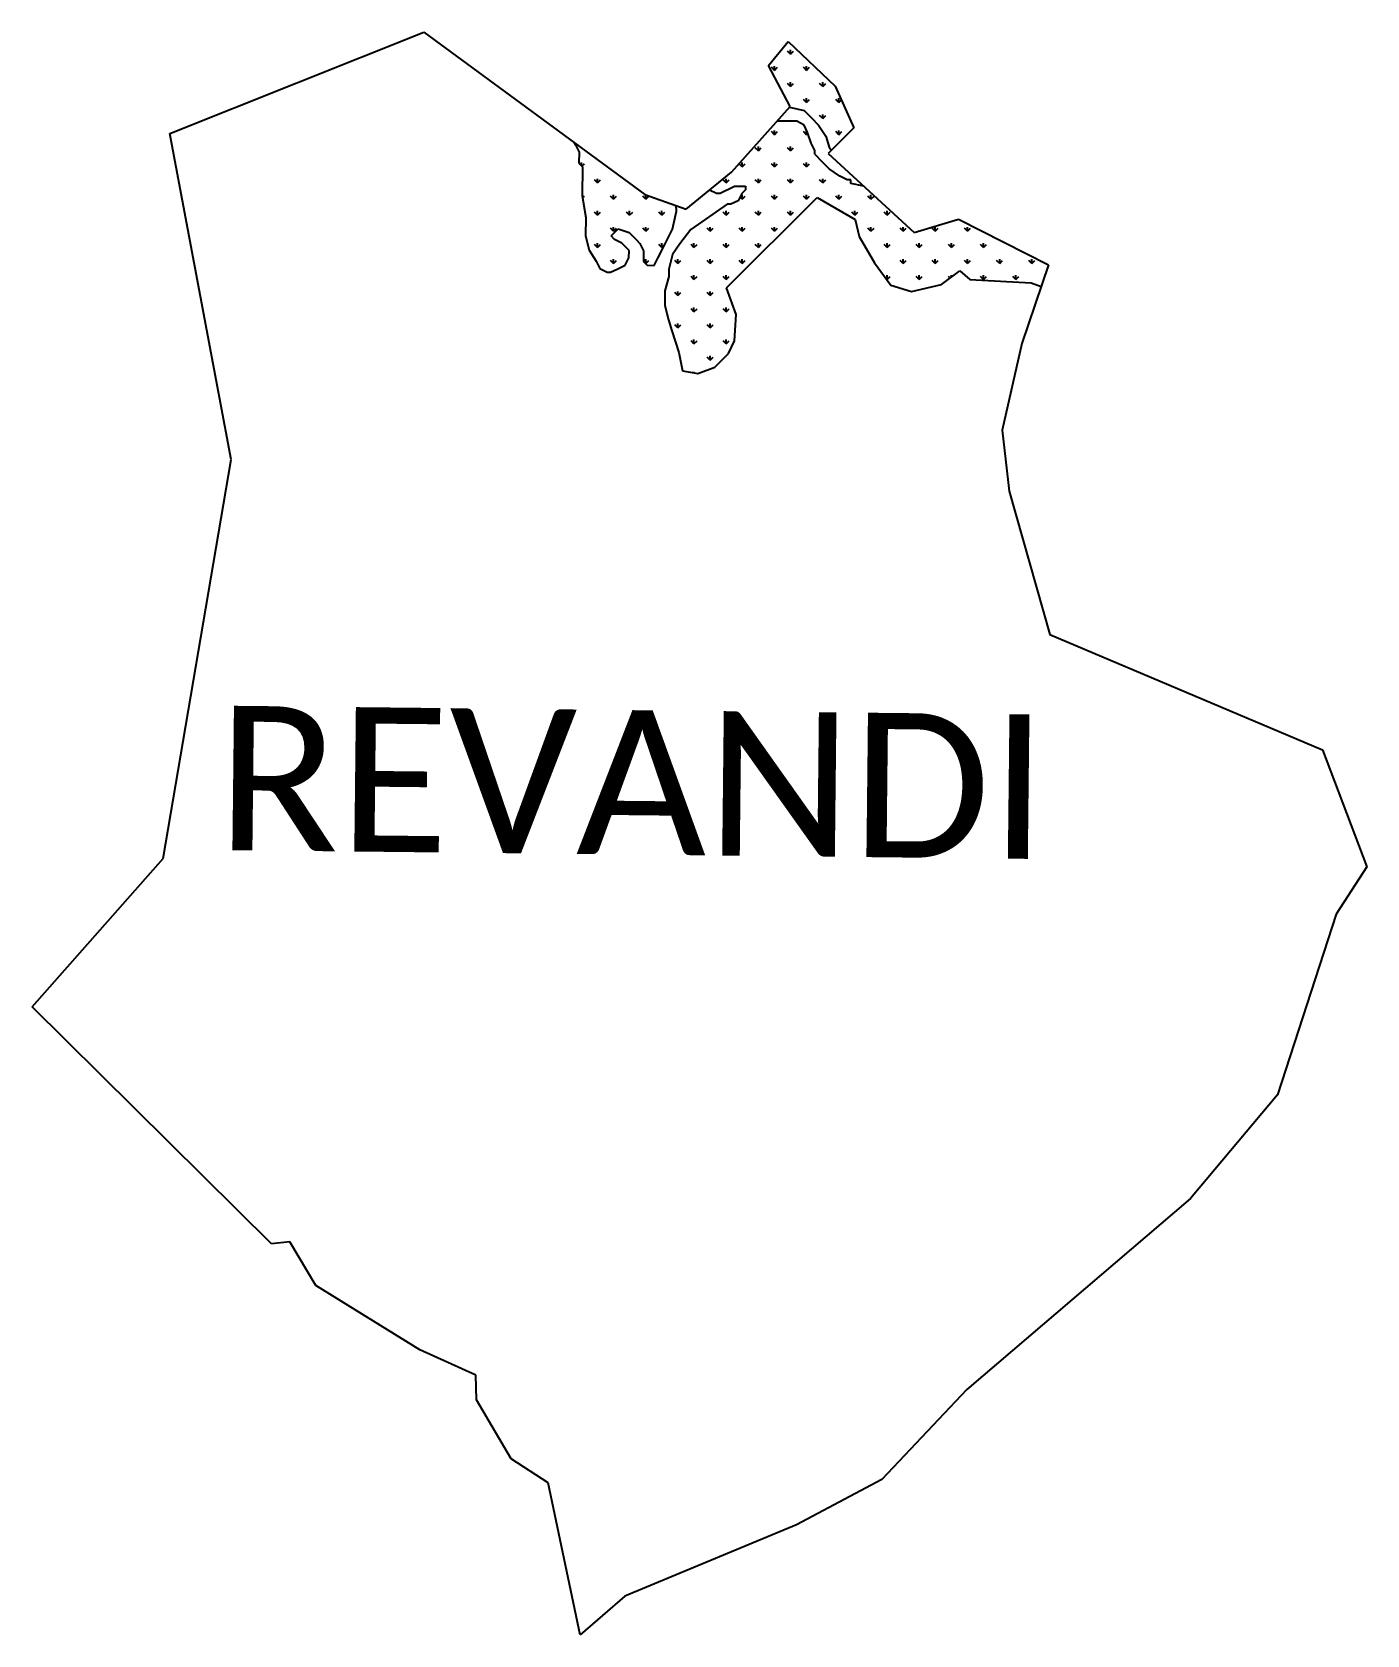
# Model space of a CAD drawing. Header units: metres. Extents: x 335554 to 337044, y 1778698 to 1780486.
import ezdxf

# ---------------------------------------------------------------- set-up
doc = ezdxf.new("R2010")
doc.units = ezdxf.units.M
doc.layers.add('MANGROOVES', color=112, linetype='Continuous')
doc.layers.add('VILLAGE NAME', color=250, linetype='Continuous')
doc.styles.add('MtXpl_Calibri', font='calibri.ttf')

msp = doc.modelspace()

# ---------------------------------------------------------------- linework, layer by layer
at = {"color": 3}
for p, q in [((335707.5, 1780372.9), (335991.2, 1780486.2)), ((335991.2, 1780486.2), (336237.7, 1780305.1)), ((336376, 1780448.8), (336397.8, 1780475.5)), ((336397.8, 1780475.5), (336450.4, 1780426)), ((336400.1, 1780403.2), (336376, 1780448.8)), ((336450.4, 1780426), (336471.2, 1780379.2)), ((336334.5, 1780329.9), (336400.1, 1780403.2)), ((336471.2, 1780379.2), (336442.6, 1780350.6)), ((335776.1, 1780009.4), (335707.5, 1780372.9)), ((336442.6, 1780350.6), (336538.6, 1780262.6)), ((336283.8, 1780288.7), (336334.5, 1780329.9)), ((336237.7, 1780305.1), (336283.8, 1780288.7)), ((336538.6, 1780262.6), (336587.8, 1780277.5)), ((336587.8, 1780277.5), (336688.3, 1780226.4)), ((336688.3, 1780226.4), (336658.8, 1780138.9)), ((336658.8, 1780138.9), (336636.5, 1780042)), ((336636.5, 1780042), (336644.4, 1779974.1)), ((335700, 1779564.2), (335776.1, 1780009.4)), ((336644.4, 1779974.1), (336689.9, 1779814.1)), ((336689.9, 1779814.1), (336994.1, 1779685.4)), ((336994.1, 1779685.4), (337043.9, 1779555)), ((335553.7, 1779398.5), (335700, 1779564.2)), ((337043.9, 1779555), (337009.5, 1779502.1)), ((337009.5, 1779502.1), (336944.2, 1779300.6)), ((335820.9, 1779134.2), (335553.7, 1779398.5)), ((336944.2, 1779300.6), (336846.9, 1779184.6)), ((336846.9, 1779184.6), (336597.4, 1778971.5)), ((335841.4, 1779136.6), (335820.9, 1779134.2)), ((335870.3, 1779087.8), (335841.4, 1779136.6)), ((335986.4, 1779016.1), (335870.3, 1779087.8)), ((336049, 1778987.6), (335986.4, 1779016.1)), ((336049.8, 1778960.1), (336049, 1778987.6)), ((336597.4, 1778971.5), (336502.5, 1778871.1)), ((336088.5, 1778894.3), (336049.8, 1778960.1)), ((336130, 1778867.4), (336088.5, 1778894.3)), ((336165.4, 1778697.8), (336130, 1778867.4)), ((336502.5, 1778871.1), (336406.9, 1778820.5)), ((336406.9, 1778820.5), (336215.6, 1778741.2)), ((336215.6, 1778741.2), (336165.4, 1778697.8))]:
    msp.add_line(p, q, dxfattribs=at)
at = {"layer": 'MANGROOVES', "linetype": 'Continuous'}
for p, q in [((336400.4, 1780461.5), (336400.4, 1780466.3)), ((336382.4, 1780443.5), (336382.4, 1780448.3)), ((336400.4, 1780461.5), (336397, 1780464.9)), ((336400.4, 1780461.5), (336403.8, 1780464.9)), ((336418.4, 1780443.5), (336418.4, 1780448.3)), ((336382.4, 1780443.5), (336379.1, 1780446.9)), ((336382.4, 1780443.5), (336385.8, 1780446.9)), ((336400.4, 1780425.6), (336400.4, 1780430.3)), ((336418.4, 1780443.5), (336415, 1780446.9)), ((336418.4, 1780443.5), (336421.7, 1780446.9)), ((336436.3, 1780425.6), (336436.3, 1780430.3)), ((336400.4, 1780425.6), (336397, 1780428.9)), ((336400.4, 1780425.6), (336403.8, 1780428.9)), ((336418.4, 1780407.6), (336418.4, 1780412.4)), ((336436.3, 1780425.6), (336432.9, 1780428.9)), ((336436.3, 1780425.6), (336439.7, 1780428.9)), ((336454.3, 1780407.6), (336454.3, 1780412.4)), ((336418.4, 1780407.6), (336415, 1780411)), ((336418.4, 1780407.6), (336421.7, 1780411)), ((336436.3, 1780389.7), (336436.3, 1780394.4)), ((336454.3, 1780407.6), (336450.9, 1780411)), ((336454.3, 1780407.6), (336457.3, 1780410.6)), ((336382.4, 1780371.7), (336382.4, 1780376.5)), ((336418.4, 1780371.7), (336418.4, 1780376.5)), ((336436.3, 1780389.7), (336432.9, 1780393)), ((336436.3, 1780389.7), (336439.7, 1780393)), ((336454.3, 1780371.7), (336454.3, 1780376.5)), ((336364.5, 1780353.7), (336364.5, 1780358.5)), ((336382.4, 1780371.7), (336379.1, 1780375.1)), ((336382.4, 1780371.7), (336385.8, 1780375.1)), ((336400.4, 1780353.7), (336400.4, 1780358.5)), ((336418.4, 1780371.7), (336415, 1780375.1)), ((336418.4, 1780371.7), (336419.8, 1780373.2)), ((336454.3, 1780371.7), (336450.9, 1780375.1)), ((336454.3, 1780371.7), (336457.6, 1780375.1)), ((336166.9, 1780337.2), (336166.9, 1780340.5)), ((336346.5, 1780335.8), (336346.5, 1780340.5)), ((336364.5, 1780353.7), (336361.1, 1780357.1)), ((336364.5, 1780353.7), (336367.8, 1780357.1)), ((336382.4, 1780335.8), (336382.4, 1780340.5)), ((336400.4, 1780353.7), (336397, 1780357.1)), ((336400.4, 1780353.7), (336403.8, 1780357.1)), ((336418.4, 1780335.8), (336418.4, 1780340.5)), ((336167.6, 1780336.5), (336170.3, 1780339.1)), ((336184.9, 1780317.8), (336184.9, 1780322.6)), ((336328.6, 1780317.8), (336328.6, 1780322.6)), ((336346.5, 1780335.8), (336343.1, 1780339.1)), ((336346.5, 1780335.8), (336349.9, 1780339.1)), ((336364.5, 1780317.8), (336364.5, 1780322.6)), ((336382.4, 1780335.8), (336379.1, 1780339.1)), ((336382.4, 1780335.8), (336385.8, 1780339.1)), ((336400.4, 1780317.8), (336400.4, 1780322.6)), ((336418.4, 1780335.8), (336415, 1780339.1)), ((336418.4, 1780335.8), (336421.7, 1780339.1)), ((336436.3, 1780317.8), (336436.3, 1780322.6)), ((336184.9, 1780317.8), (336181.5, 1780321.2)), ((336184.9, 1780317.8), (336188.2, 1780321.2)), ((336202.8, 1780299.9), (336202.8, 1780304.6)), ((336238.7, 1780299.9), (336238.7, 1780304.6)), ((336328.6, 1780317.8), (336325.2, 1780321.2)), ((336328.6, 1780317.8), (336331.9, 1780321.2)), ((336346.5, 1780299.9), (336346.5, 1780304.6)), ((336364.5, 1780317.8), (336361.1, 1780321.2)), ((336364.5, 1780317.8), (336367.8, 1780321.2)), ((336382.4, 1780299.9), (336382.4, 1780304.6)), ((336400.4, 1780317.8), (336397, 1780321.2)), ((336400.4, 1780317.8), (336403.8, 1780321.2)), ((336418.4, 1780299.9), (336418.4, 1780304.6)), ((336436.3, 1780317.8), (336432.9, 1780321.2)), ((336436.3, 1780317.8), (336439.7, 1780321.2)), ((336454.3, 1780299.9), (336454.3, 1780304.6)), ((336490.2, 1780299.9), (336490.2, 1780304.6)), ((336168.3, 1780301.2), (336170.3, 1780303.2)), ((336184.9, 1780281.9), (336184.9, 1780286.7)), ((336202.8, 1780299.9), (336199.5, 1780303.2)), ((336202.8, 1780299.9), (336206.2, 1780303.2)), ((336220.8, 1780281.9), (336220.8, 1780286.7)), ((336238.7, 1780299.9), (336235.4, 1780303.2)), ((336238.7, 1780299.9), (336242.1, 1780303.2)), ((336256.7, 1780281.9), (336256.7, 1780286.7)), ((336328.6, 1780281.9), (336328.6, 1780286.7)), ((336346.5, 1780299.9), (336344.1, 1780302.3)), ((336346.5, 1780299.9), (336349.9, 1780303.2)), ((336364.5, 1780281.9), (336364.5, 1780286.7)), ((336382.4, 1780299.9), (336379.1, 1780303.2)), ((336382.4, 1780299.9), (336385.8, 1780303.2)), ((336400.4, 1780281.9), (336400.4, 1780286.7)), ((336418.4, 1780299.9), (336415, 1780303.2)), ((336418.4, 1780299.9), (336421.7, 1780303.2)), ((336454.3, 1780299.9), (336450.9, 1780303.2)), ((336454.3, 1780299.9), (336457.6, 1780303.2)), ((336472.2, 1780281.9), (336472.2, 1780286.7)), ((336490.2, 1780299.9), (336486.8, 1780303.2)), ((336490.2, 1780299.9), (336493.6, 1780303.2)), ((336508.2, 1780281.9), (336508.2, 1780286.7)), ((336184.9, 1780281.9), (336181.5, 1780285.3)), ((336184.9, 1780281.9), (336188.2, 1780285.3)), ((336220.8, 1780281.9), (336217.4, 1780285.3)), ((336220.8, 1780281.9), (336224.2, 1780285.3)), ((336256.7, 1780281.9), (336253.3, 1780285.3)), ((336256.7, 1780281.9), (336260.1, 1780285.3)), ((336328.6, 1780281.9), (336325.2, 1780285.3)), ((336328.6, 1780281.9), (336331.9, 1780285.3)), ((336364.5, 1780281.9), (336361.1, 1780285.3)), ((336364.5, 1780281.9), (336367.8, 1780285.3)), ((336400.4, 1780281.9), (336397, 1780285.3)), ((336400.4, 1780281.9), (336403.8, 1780285.3)), ((336472.2, 1780281.9), (336468.9, 1780285.3)), ((336472.2, 1780281.9), (336475.6, 1780285.3)), ((336508.2, 1780281.9), (336504.8, 1780285.3)), ((336508.2, 1780281.9), (336511.5, 1780285.3)), ((336202.8, 1780263.9), (336199.5, 1780267.3)), ((336202.8, 1780263.9), (336202.8, 1780268.7)), ((336202.8, 1780263.9), (336206.2, 1780267.3)), ((336238.7, 1780263.9), (336235.4, 1780267.3)), ((336238.7, 1780263.9), (336238.7, 1780268.7)), ((336238.7, 1780263.9), (336242.1, 1780267.3)), ((336310.6, 1780263.9), (336307.2, 1780267.3)), ((336310.6, 1780263.9), (336310.6, 1780268.7)), ((336310.6, 1780263.9), (336314, 1780267.3)), ((336346.5, 1780263.9), (336343.1, 1780267.3)), ((336346.5, 1780263.9), (336346.5, 1780268.7)), ((336346.5, 1780263.9), (336349.9, 1780267.3)), ((336382.4, 1780263.9), (336379.1, 1780267.3)), ((336382.4, 1780263.9), (336382.4, 1780268.7)), ((336382.4, 1780263.9), (336385.8, 1780267.3)), ((336490.2, 1780263.9), (336486.8, 1780267.3)), ((336490.2, 1780263.9), (336490.2, 1780268.7)), ((336490.2, 1780263.9), (336493.6, 1780267.3)), ((336526.1, 1780263.9), (336522.8, 1780267.3)), ((336526.1, 1780263.9), (336526.1, 1780268.7)), ((336526.1, 1780263.9), (336529.5, 1780267.3)), ((336562, 1780263.9), (336558.7, 1780267.3)), ((336562, 1780263.9), (336562, 1780268.7)), ((336562, 1780263.9), (336565.4, 1780267.3)), ((336598, 1780263.9), (336594.6, 1780267.3)), ((336598, 1780263.9), (336598, 1780268.7)), ((336598, 1780263.9), (336601.3, 1780267.3)), ((336184.9, 1780246), (336181.5, 1780249.3)), ((336184.9, 1780246), (336184.9, 1780250.7)), ((336184.9, 1780246), (336188.2, 1780249.3)), ((336256.7, 1780246), (336253.3, 1780249.3)), ((336256.7, 1780246), (336256.7, 1780250.7)), ((336256.7, 1780246), (336260.1, 1780249.3)), ((336292.6, 1780246), (336289.3, 1780249.3)), ((336292.6, 1780246), (336292.6, 1780250.7)), ((336292.6, 1780246), (336296, 1780249.3)), ((336328.6, 1780246), (336325.2, 1780249.3)), ((336328.6, 1780246), (336328.6, 1780250.7)), ((336328.6, 1780246), (336331.9, 1780249.3)), ((336364.5, 1780246), (336361.1, 1780249.3)), ((336364.5, 1780246), (336364.5, 1780250.7)), ((336364.5, 1780246), (336367.8, 1780249.3)), ((336508.2, 1780246), (336504.8, 1780249.3)), ((336508.2, 1780246), (336508.2, 1780250.7)), ((336508.2, 1780246), (336511.5, 1780249.3)), ((336544.1, 1780246), (336540.7, 1780249.3)), ((336544.1, 1780246), (336544.1, 1780250.7)), ((336544.1, 1780246), (336547.4, 1780249.3)), ((336580, 1780246), (336576.6, 1780249.3)), ((336580, 1780246), (336580, 1780250.7)), ((336580, 1780246), (336583.4, 1780249.3)), ((336615.9, 1780246), (336612.6, 1780249.3)), ((336615.9, 1780246), (336615.9, 1780250.7)), ((336615.9, 1780246), (336619.3, 1780249.3)), ((336202.8, 1780228), (336199.5, 1780231.4)), ((336202.8, 1780228), (336202.8, 1780232.8)), ((336202.8, 1780228), (336206.2, 1780231.4)), ((336238.7, 1780228), (336236.2, 1780230.6)), ((336238.7, 1780228), (336238.7, 1780232.8)), ((336238.7, 1780228), (336242.1, 1780231.4)), ((336274.7, 1780228), (336271.3, 1780231.4)), ((336274.7, 1780228), (336274.7, 1780232.8)), ((336274.7, 1780228), (336278, 1780231.4)), ((336310.6, 1780228), (336307.2, 1780231.4)), ((336310.6, 1780228), (336310.6, 1780232.8)), ((336310.6, 1780228), (336314, 1780231.4)), ((336346.5, 1780228), (336343.1, 1780231.4)), ((336346.5, 1780228), (336346.5, 1780232.8)), ((336346.5, 1780228), (336349.9, 1780231.4)), ((336492.9, 1780230.7), (336493.6, 1780231.4)), ((336526.1, 1780228), (336522.8, 1780231.4)), ((336526.1, 1780228), (336526.1, 1780232.8)), ((336526.1, 1780228), (336529.5, 1780231.4)), ((336562, 1780228), (336558.7, 1780231.4)), ((336562, 1780228), (336562, 1780232.8)), ((336562, 1780228), (336565.4, 1780231.4)), ((336598, 1780228), (336594.6, 1780231.4)), ((336598, 1780228), (336598, 1780232.8)), ((336598, 1780228), (336601.3, 1780231.4)), ((336633.9, 1780228), (336630.5, 1780231.4)), ((336633.9, 1780228), (336633.9, 1780232.8)), ((336633.9, 1780228), (336637.2, 1780231.4)), ((336669.8, 1780228), (336666.4, 1780231.4)), ((336669.8, 1780228), (336669.8, 1780232.8)), ((336669.8, 1780228), (336673.2, 1780231.4)), ((336292.6, 1780210.1), (336289.3, 1780213.4)), ((336292.6, 1780210.1), (336292.6, 1780214.8)), ((336292.6, 1780210.1), (336296, 1780213.4)), ((336328.6, 1780210.1), (336325.2, 1780213.4)), ((336328.6, 1780210.1), (336328.6, 1780214.8)), ((336328.6, 1780210.1), (336331.9, 1780213.4)), ((336508.2, 1780210.1), (336507.1, 1780211.1)), ((336508.2, 1780210.1), (336508.2, 1780214.8)), ((336508.2, 1780210.1), (336511.5, 1780213.4)), ((336544.1, 1780210.1), (336540.7, 1780213.4)), ((336544.1, 1780210.1), (336544.1, 1780214.8)), ((336544.1, 1780210.1), (336547.4, 1780213.4)), ((336578.5, 1780211.6), (336576.6, 1780213.4)), ((336580, 1780212.7), (336580, 1780214.8)), ((336615.9, 1780210.1), (336612.6, 1780213.4)), ((336615.9, 1780210.1), (336615.9, 1780214.8)), ((336615.9, 1780210.1), (336619.3, 1780213.4)), ((336651.8, 1780210.1), (336648.5, 1780213.4)), ((336651.8, 1780210.1), (336651.8, 1780214.8)), ((336651.8, 1780210.1), (336655.2, 1780213.4)), ((336274.7, 1780192.1), (336271.3, 1780195.5)), ((336274.7, 1780192.1), (336274.7, 1780196.9)), ((336274.7, 1780192.1), (336278, 1780195.5)), ((336310.6, 1780192.1), (336307.2, 1780195.5)), ((336310.6, 1780192.1), (336310.6, 1780196.9)), ((336310.6, 1780192.1), (336314, 1780195.5)), ((336292.6, 1780174.1), (336289.3, 1780177.5)), ((336292.6, 1780174.1), (336292.6, 1780178.9)), ((336292.6, 1780174.1), (336296, 1780177.5)), ((336328.6, 1780174.1), (336325.2, 1780177.5)), ((336328.6, 1780174.1), (336328.6, 1780178.9)), ((336328.6, 1780174.1), (336331.9, 1780177.5)), ((336274.7, 1780156.2), (336271.3, 1780159.5)), ((336274.7, 1780156.2), (336274.7, 1780160.9)), ((336274.7, 1780156.2), (336278, 1780159.5)), ((336310.6, 1780156.2), (336307.2, 1780159.5)), ((336310.6, 1780156.2), (336310.6, 1780160.9)), ((336310.6, 1780156.2), (336314, 1780159.5)), ((336292.6, 1780138.2), (336289.3, 1780141.6)), ((336292.6, 1780138.2), (336292.6, 1780143)), ((336292.6, 1780138.2), (336296, 1780141.6)), ((336328.6, 1780138.2), (336325.2, 1780141.6)), ((336328.6, 1780138.2), (336328.6, 1780143)), ((336328.6, 1780138.2), (336331.9, 1780141.6)), ((336277, 1780122.5), (336278, 1780123.6)), ((336310.6, 1780120.2), (336307.2, 1780123.6)), ((336310.6, 1780120.2), (336310.6, 1780125)), ((336310.6, 1780120.2), (336314, 1780123.6)), ((336292.6, 1780105.9), (336292.6, 1780107.1)), ((336295.7, 1780105.3), (336296, 1780105.7))]:
    msp.add_line(p, q, dxfattribs=at)
at = {"layer": 'MANGROOVES'}
for p, q in [((336399.3, 1780402.4), (336415.6, 1780398.6)), ((336415.6, 1780398.6), (336423.7, 1780390.5)), ((336407.4, 1780386.6), (336385.2, 1780386.6)), ((336415.5, 1780382.4), (336407.4, 1780386.6)), ((336419.5, 1780374.3), (336415.5, 1780382.4)), ((336423.7, 1780390.5), (336431.7, 1780382.3)), ((336431.7, 1780382.3), (336439.7, 1780370.1)), ((336158.4, 1780363.4), (336160.3, 1780360.2)), ((336160.3, 1780360.2), (336164.3, 1780352.1)), ((336423.4, 1780362.1), (336419.5, 1780374.3)), ((336427.4, 1780354), (336423.4, 1780362.1)), ((336439.7, 1780370.1), (336443.6, 1780357.9)), ((336164.3, 1780352.1), (336164.2, 1780340)), ((336427.4, 1780350), (336427.4, 1780354)), ((336427.4, 1780350), (336435.4, 1780341.8)), ((336443.4, 1780333.6), (336435.4, 1780341.8)), ((336443.6, 1780357.9), (336446.2, 1780354.1)), ((336164.2, 1780340), (336168.2, 1780335.9)), ((336168.2, 1780335.9), (336167.9, 1780303.5)), ((336455.5, 1780325.4), (336443.4, 1780333.6)), ((336463.6, 1780321.3), (336455.5, 1780325.4)), ((336310, 1780310), (336317.7, 1780306.3)), ((336317.7, 1780306.3), (336321.8, 1780306.3)), ((336321.8, 1780306.3), (336338, 1780314.3)), ((336338, 1780314.3), (336350.2, 1780314.2)), ((336346.1, 1780306.1), (336342, 1780298)), ((336350.2, 1780310.1), (336346.1, 1780306.1)), ((336350.2, 1780314.2), (336350.2, 1780310.1)), ((336467.6, 1780321.3), (336463.6, 1780321.3)), ((336467.6, 1780317.2), (336467.6, 1780321.3)), ((336482.3, 1780314.3), (336467.6, 1780317.2)), ((336167.9, 1780303.5), (336171.8, 1780279.2)), ((336273, 1780286.4), (336272.9, 1780292.6)), ((336329.8, 1780294.1), (336289.1, 1780266.1)), ((336329, 1780201), (336430, 1780301.6)), ((336333.8, 1780294), (336329.8, 1780294.1)), ((336342, 1780298), (336333.8, 1780294)), ((336430, 1780301.6), (336472.7, 1780277.2)), ((336171.8, 1780279.2), (336171.6, 1780258.9)), ((336268.8, 1780266.2), (336273, 1780286.4)), ((336472.7, 1780277.2), (336477.2, 1780258.1)), ((336171.6, 1780258.9), (336175.5, 1780242.7)), ((336200, 1780258.7), (336208.1, 1780266.7)), ((336204, 1780254.6), (336200, 1780258.7)), ((336212, 1780250.5), (336204, 1780254.6)), ((336208.1, 1780266.7), (336220.2, 1780262.6)), ((336220.2, 1780262.6), (336228.3, 1780254.4)), ((336228.3, 1780254.4), (336232.3, 1780250.3)), ((336260.6, 1780250.1), (336268.8, 1780266.2)), ((336289.1, 1780266.1), (336276.8, 1780250)), ((336477.2, 1780258.1), (336494, 1780228.8)), ((336175.5, 1780242.7), (336183.5, 1780230.5)), ((336216.1, 1780246.4), (336212, 1780250.5)), ((336215.9, 1780226.2), (336220, 1780234.2)), ((336220.1, 1780242.3), (336216.1, 1780246.4)), ((336220, 1780234.2), (336220.1, 1780242.3)), ((336232.3, 1780250.3), (336236.3, 1780242.2)), ((336236.3, 1780242.2), (336236.2, 1780230.1)), ((336248.3, 1780225.9), (336252.4, 1780234)), ((336252.4, 1780234), (336260.6, 1780250.1)), ((336268.6, 1780237.9), (336264.4, 1780221.7)), ((336276.8, 1780250), (336268.6, 1780237.9)), ((336183.5, 1780230.5), (336187.5, 1780222.4)), ((336187.5, 1780222.4), (336195.6, 1780218.3)), ((336195.6, 1780218.3), (336199.6, 1780218.2)), ((336199.6, 1780218.2), (336207.8, 1780222.2)), ((336207.8, 1780222.2), (336215.9, 1780226.2)), ((336236.2, 1780230.1), (336240.2, 1780226)), ((336240.2, 1780226), (336248.3, 1780225.9)), ((336264.4, 1780221.7), (336264.4, 1780213.6)), ((336494, 1780228.8), (336512.5, 1780203.9)), ((336569.1, 1780204.5), (336589.4, 1780219.8)), ((336589.4, 1780219.8), (336600.7, 1780210.2)), ((336260.2, 1780197.5), (336260, 1780181.3)), ((336264.4, 1780213.6), (336260.2, 1780197.5)), ((336339.9, 1780171), (336329, 1780201)), ((336512.5, 1780203.9), (336535.3, 1780196.8)), ((336535.3, 1780196.8), (336569.1, 1780204.5)), ((336600.7, 1780210.2), (336668.9, 1780206.5)), ((336668.9, 1780206.5), (336680.3, 1780202.5)), ((336260, 1780181.3), (336264, 1780165.1)), ((336264, 1780165.1), (336267.9, 1780152.9)), ((336337.8, 1780141.7), (336339.9, 1780171)), ((336267.9, 1780152.9), (336275.8, 1780128.5)), ((336275.8, 1780128.5), (336279.7, 1780108.3)), ((336316, 1780112.4), (336331.3, 1780127.7)), ((336331.3, 1780127.7), (336337.8, 1780141.7)), ((336279.7, 1780108.3), (336297.1, 1780105.1)), ((336297.1, 1780105.1), (336316, 1780112.4))]:
    msp.add_line(p, q, dxfattribs=at)

# ---------------------------------------------------------------- texts
at = {"layer": 'VILLAGE NAME', "style": 'MtXpl_Calibri'}
msp.add_text('REVANDI', height=161.11, rotation=359.3742, dxfattribs=at).set_placement((335759.3, 1779573.6))

doc.saveas('drawing.dxf')
